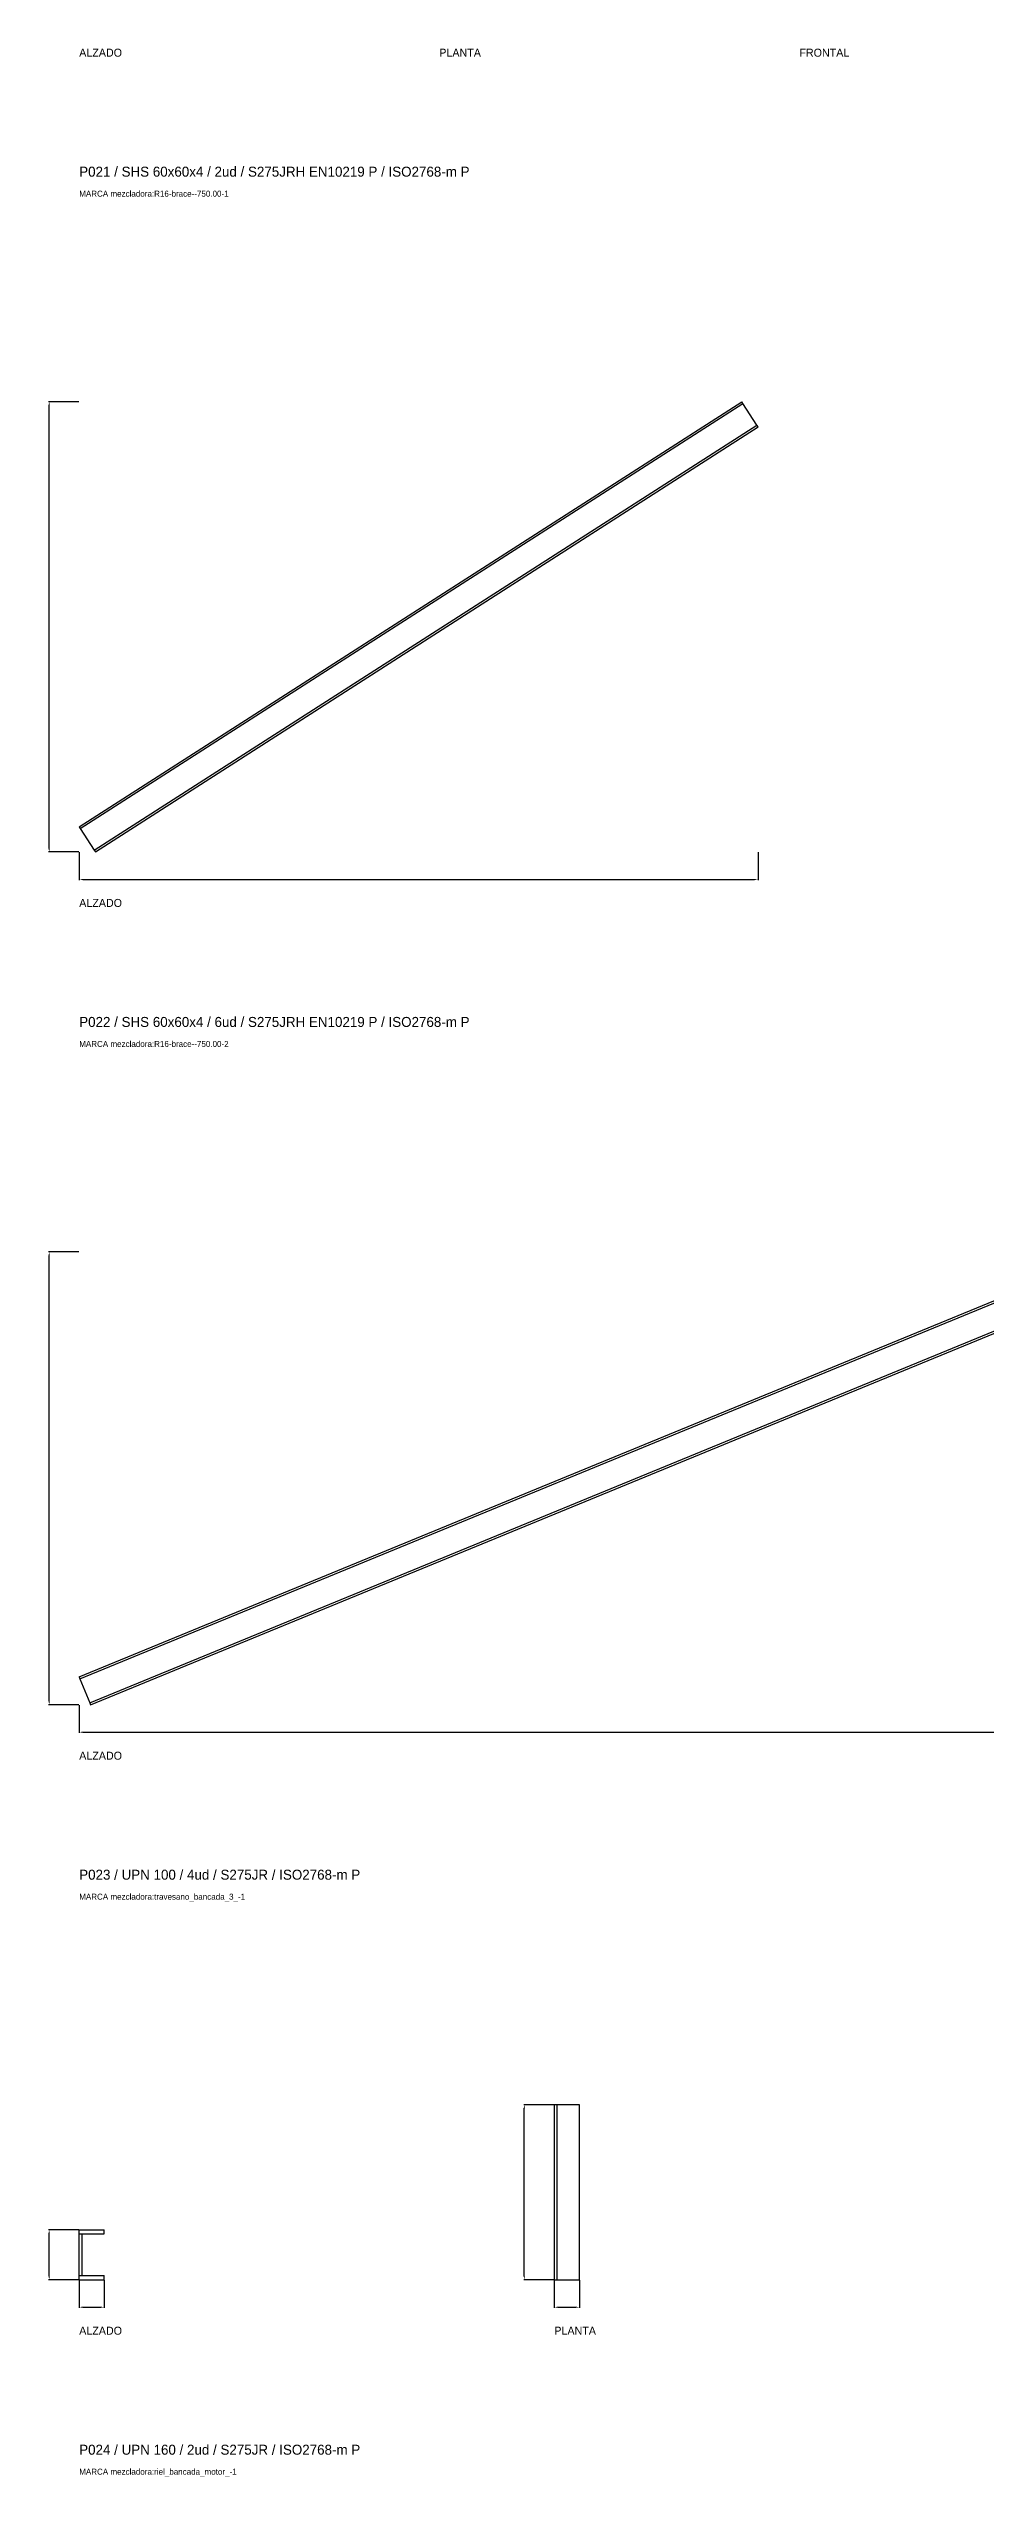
# Model space of a CAD drawing. Header units: millimetres. Extents: x -61 to 13940, y -87340 to 371.
# Drawn here: x -61 to 1812, y -31304 to -26449 of the extents above; entities that cross this region are included whole.
import ezdxf

# ---------------------------------------------------------------- set-up
doc = ezdxf.new("R2010")
doc.units = ezdxf.units.MM
for name, color, linetype in [('R18_COTAS_P', 1, 'Continuous'), ('R18_PIEZAS_P', 3, 'Continuous'), ('R18_TEXTOS', 7, 'Continuous')]:
    doc.layers.add(name, color=color, linetype=linetype)
doc.dimstyles.get("Standard").update_dxf_attribs({"dimtxt": 2.5, "dimasz": 2.5, "dimexe": 1.25, "dimexo": 0.625, "dimtad": 1, "dimcen": 2.5, "dimazin": 3, "dimtfac": 1, "dimtmove": 0, "dimatfit": 3, "dimarcsym": 0})

# ---------------------------------------------------------------- blocks, each defined once
blk = doc.blocks.new('*D127')
at = {"layer": 'Defpoints', "color": 0, "transparency": 16777216}
for p in [(0, -28055.5), (1357.4, -28055.5), (1357.4, -28110.5)]:
    blk.add_point(p, dxfattribs=at)
at = {"layer": 'R18_COTAS_P', "color": 0, "lineweight": -2, "transparency": 16777216}
for p, q in [((0, -28056.1), (0, -28111.7)), ((1357.4, -28056.1), (1357.4, -28111.7)), ((7, -28110.5), (1350.4, -28110.5))]:
    blk.add_line(p, q, dxfattribs=at)
at = {"layer": 'R18_COTAS_P', "color": 0, "transparency": 16777216}
for points in [[(7, -28109.3), (7, -28111.6), (0, -28110.5)], [(1350.4, -28109.3), (1350.4, -28111.6), (1357.4, -28110.5)]]:
    blk.add_solid(points, dxfattribs=at)
blk = doc.blocks.new('*D128')
at = {"layer": 'Defpoints', "color": 0, "transparency": 16777216}
for p in [(-60, -27155), (0, -27155), (0, -28055.5)]:
    blk.add_point(p, dxfattribs=at)
at = {"layer": 'R18_COTAS_P', "color": 0, "lineweight": -2, "transparency": 16777216}
for p, q in [((-0.6, -27155), (-61.3, -27155)), ((-60, -28048.5), (-60, -27162)), ((-0.6, -28055.5), (-61.3, -28055.5))]:
    blk.add_line(p, q, dxfattribs=at)
at = {"layer": 'R18_COTAS_P', "color": 0, "transparency": 16777216}
for points in [[(-61.2, -27162), (-58.8, -27162), (-60, -27155)], [(-61.2, -28048.5), (-58.8, -28048.5), (-60, -28055.5)]]:
    blk.add_solid(points, dxfattribs=at)
blk = doc.blocks.new('*D133')
at = {"layer": 'Defpoints', "color": 0, "transparency": 16777216}
for p in [(0, -29761), (2089.5, -29761), (2089.5, -29816)]:
    blk.add_point(p, dxfattribs=at)
at = {"layer": 'R18_COTAS_P', "color": 0, "lineweight": -2, "transparency": 16777216}
for p, q in [((0, -29761.6), (0, -29817.2)), ((2089.5, -29761.6), (2089.5, -29817.2)), ((7, -29816), (2082.5, -29816))]:
    blk.add_line(p, q, dxfattribs=at)
at = {"layer": 'R18_COTAS_P', "color": 0, "transparency": 16777216}
for points in [[(7, -29814.8), (7, -29817.1), (0, -29816)], [(2082.5, -29814.8), (2082.5, -29817.1), (2089.5, -29816)]]:
    blk.add_solid(points, dxfattribs=at)
blk = doc.blocks.new('*D134')
at = {"layer": 'Defpoints', "color": 0, "transparency": 16777216}
for p in [(-60, -28855.5), (0, -28855.5), (0, -29761)]:
    blk.add_point(p, dxfattribs=at)
at = {"layer": 'R18_COTAS_P', "color": 0, "lineweight": -2, "transparency": 16777216}
for p, q in [((-0.6, -28855.5), (-61.3, -28855.5)), ((-60, -29754), (-60, -28862.5)), ((-0.6, -29761), (-61.3, -29761))]:
    blk.add_line(p, q, dxfattribs=at)
at = {"layer": 'R18_COTAS_P', "color": 0, "transparency": 16777216}
for points in [[(-61.2, -28862.5), (-58.8, -28862.5), (-60, -28855.5)], [(-61.2, -29754), (-58.8, -29754), (-60, -29761)]]:
    blk.add_solid(points, dxfattribs=at)
blk = doc.blocks.new('*D139')
at = {"layer": 'Defpoints', "color": 0, "transparency": 16777216}
for p in [(0, -30911), (50, -30911), (50, -30966)]:
    blk.add_point(p, dxfattribs=at)
at = {"layer": 'R18_COTAS_P', "color": 0, "lineweight": -2, "transparency": 16777216}
for p, q in [((0, -30911.6), (0, -30967.2)), ((50, -30911.6), (50, -30967.2)), ((7, -30966), (43, -30966))]:
    blk.add_line(p, q, dxfattribs=at)
at = {"layer": 'R18_COTAS_P', "color": 0, "transparency": 16777216}
for points in [[(7, -30964.8), (7, -30967.1), (0, -30966)], [(43, -30964.8), (43, -30967.1), (50, -30966)]]:
    blk.add_solid(points, dxfattribs=at)
blk = doc.blocks.new('*D140')
at = {"layer": 'Defpoints', "color": 0, "transparency": 16777216}
for p in [(-60, -30811), (0, -30811), (0, -30911)]:
    blk.add_point(p, dxfattribs=at)
at = {"layer": 'R18_COTAS_P', "color": 0, "lineweight": -2, "transparency": 16777216}
for p, q in [((-0.6, -30811), (-61.3, -30811)), ((-60, -30904), (-60, -30818)), ((-0.6, -30911), (-61.3, -30911))]:
    blk.add_line(p, q, dxfattribs=at)
at = {"layer": 'R18_COTAS_P', "color": 0, "transparency": 16777216}
for points in [[(-61.2, -30818), (-58.8, -30818), (-60, -30811)], [(-61.2, -30904), (-58.8, -30904), (-60, -30911)]]:
    blk.add_solid(points, dxfattribs=at)
blk = doc.blocks.new('*D141')
at = {"layer": 'Defpoints', "color": 0, "transparency": 16777216}
for p in [(950, -30911), (1000, -30911), (1000, -30966)]:
    blk.add_point(p, dxfattribs=at)
at = {"layer": 'R18_COTAS_P', "color": 0, "lineweight": -2, "transparency": 16777216}
for p, q in [((950, -30911.6), (950, -30967.2)), ((1000, -30911.6), (1000, -30967.2)), ((957, -30966), (993, -30966))]:
    blk.add_line(p, q, dxfattribs=at)
at = {"layer": 'R18_COTAS_P', "color": 0, "transparency": 16777216}
for points in [[(957, -30964.8), (957, -30967.1), (950, -30966)], [(993, -30964.8), (993, -30967.1), (1000, -30966)]]:
    blk.add_solid(points, dxfattribs=at)
blk = doc.blocks.new('*D142')
at = {"layer": 'Defpoints', "color": 0, "transparency": 16777216}
for p in [(890, -30561), (950, -30561), (950, -30911)]:
    blk.add_point(p, dxfattribs=at)
at = {"layer": 'R18_COTAS_P', "color": 0, "lineweight": -2, "transparency": 16777216}
for p, q in [((949.4, -30561), (888.8, -30561)), ((890, -30904), (890, -30568)), ((949.4, -30911), (888.8, -30911))]:
    blk.add_line(p, q, dxfattribs=at)
at = {"layer": 'R18_COTAS_P', "color": 0, "transparency": 16777216}
for points in [[(888.8, -30568), (891.2, -30568), (890, -30561)], [(888.8, -30904), (891.2, -30904), (890, -30911)]]:
    blk.add_solid(points, dxfattribs=at)

msp = doc.modelspace()

# ---------------------------------------------------------------- linework, layer by layer
at = {"layer": 'R18_PIEZAS_P'}
for p, q in [((0, -28004.975), (1325, -27154.975)), ((2.16, -28008.342), (1327.16, -27158.342)), ((1327.16, -27158.342), (1325, -27154.975)), ((1355.237, -27202.11), (1327.16, -27158.342)), ((30.237, -28052.11), (1355.237, -27202.11)), ((32.397, -28055.477), (1357.397, -27205.477)), ((1357.397, -27205.477), (1355.237, -27202.11)), ((0, -28004.975), (2.16, -28008.342)), ((2.16, -28008.342), (30.237, -28052.11)), ((30.237, -28052.11), (32.397, -28055.477)), ((0, -29705.477), (2066.667, -28855.477)), ((1.521, -29709.176), (2068.188, -28859.176)), ((21.301, -29757.267), (2087.968, -28907.267)), ((22.822, -29760.967), (2089.489, -28910.967)), ((0, -29705.477), (1.521, -29709.176)), ((1.521, -29709.176), (21.301, -29757.267)), ((21.301, -29757.267), (22.822, -29760.967)), ((1000, -30560.967), (950, -30560.967)), ((950, -30560.967), (950, -30910.967)), ((956, -30560.967), (950, -30560.967)), ((956, -30910.967), (956, -30560.967)), ((1000, -30910.967), (1000, -30560.967)), ((0, -30810.967), (50, -30810.967)), ((0, -30819.467), (0, -30810.967)), ((0, -30819.467), (50, -30819.467)), ((0, -30819.467), (6, -30819.467)), ((0, -30902.467), (0, -30819.467)), ((6, -30902.467), (6, -30819.467)), ((50, -30819.467), (50, -30810.967)), ((0, -30902.467), (50, -30902.467)), ((0, -30910.967), (0, -30902.467)), ((0, -30902.467), (6, -30902.467)), ((0, -30910.967), (50, -30910.967)), ((50, -30910.967), (50, -30902.467)), ((950, -30910.967), (1000, -30910.967)), ((950, -30910.967), (956, -30910.967))]:
    msp.add_line(p, q, dxfattribs=at)

# ---------------------------------------------------------------- texts
at = {"layer": 'R18_TEXTOS'}
for s, height, p in [('ALZADO', 16, (0, -26464.975)), ('PLANTA', 16, (720, -26464.975)), ('FRONTAL', 16, (1440, -26464.975)), ('P021 / SHS 60x60x4 / 2ud / S275JRH EN10219 P / ISO2768-m P', 20, (0, -26704.975)), ('MARCA mezcladora:R16-brace--750.00-1', 12, (0, -26744.975)), ('ALZADO', 16, (0, -28165.477)), ('P022 / SHS 60x60x4 / 6ud / S275JRH EN10219 P / ISO2768-m P', 20, (0, -28405.477)), ('MARCA mezcladora:R16-brace--750.00-2', 12, (0, -28445.477)), ('ALZADO', 16, (0, -29870.967)), ('P023 / UPN 100 / 4ud / S275JR / ISO2768-m P', 20, (0, -30110.967)), ('MARCA mezcladora:travesano_bancada_3_-1', 12, (0, -30150.967)), ('ALZADO', 16, (0, -31020.967)), ('PLANTA', 16, (950, -31020.967)), ('P024 / UPN 160 / 2ud / S275JR / ISO2768-m P', 20, (0, -31260.967)), ('MARCA mezcladora:riel_bancada_motor_-1', 12, (0, -31300.967))]:
    msp.add_text(s, height=height, dxfattribs=at).set_placement(p)

# ---------------------------------------------------------------- dimensions: what is measured, and where the dimension line sits
at = {"layer": 'R18_COTAS_P'}
for base, p1, p2, picture, middle in [((-60, -27154.975), (0, -28055.477), (0, -27154.975), '*D128', (-60, -27605.226)), ((-60, -28855.477), (0, -29760.967), (0, -28855.477), '*D134', (-60, -29308.222)), ((890, -30560.967), (950, -30910.967), (950, -30560.967), '*D142', (890, -30735.967)), ((-60, -30810.967), (0, -30910.967), (0, -30810.967), '*D140', (-60, -30860.967))]:
    dim = msp.add_linear_dim(base=base, p1=p1, p2=p2, angle=90, dimstyle='Standard', override={"dimtxt": 16, "dimasz": 7, "dimtad": 1, "dimdec": 2}, dxfattribs=at)
    dim.commit()
    dim.dimension.update_dxf_attribs({"geometry": picture, "text_midpoint": middle})
for base, p1, p2, picture, middle in [((1357.397, -28110.477), (0, -28055.477), (1357.397, -28055.477), '*D127', (678.699, -28110.477)), ((2089.489, -29815.967), (0, -29760.967), (2089.489, -29760.967), '*D133', (1044.745, -29815.967)), ((50, -30965.967), (0, -30910.967), (50, -30910.967), '*D139', (25, -30965.967)), ((1000, -30965.967), (950, -30910.967), (1000, -30910.967), '*D141', (975, -30965.967))]:
    dim = msp.add_linear_dim(base=base, p1=p1, p2=p2, dimstyle='Standard', override={"dimtxt": 16, "dimasz": 7, "dimtad": 1, "dimdec": 2}, dxfattribs=at)
    dim.commit()
    dim.dimension.update_dxf_attribs({"geometry": picture, "text_midpoint": middle})

doc.saveas('drawing.dxf')
